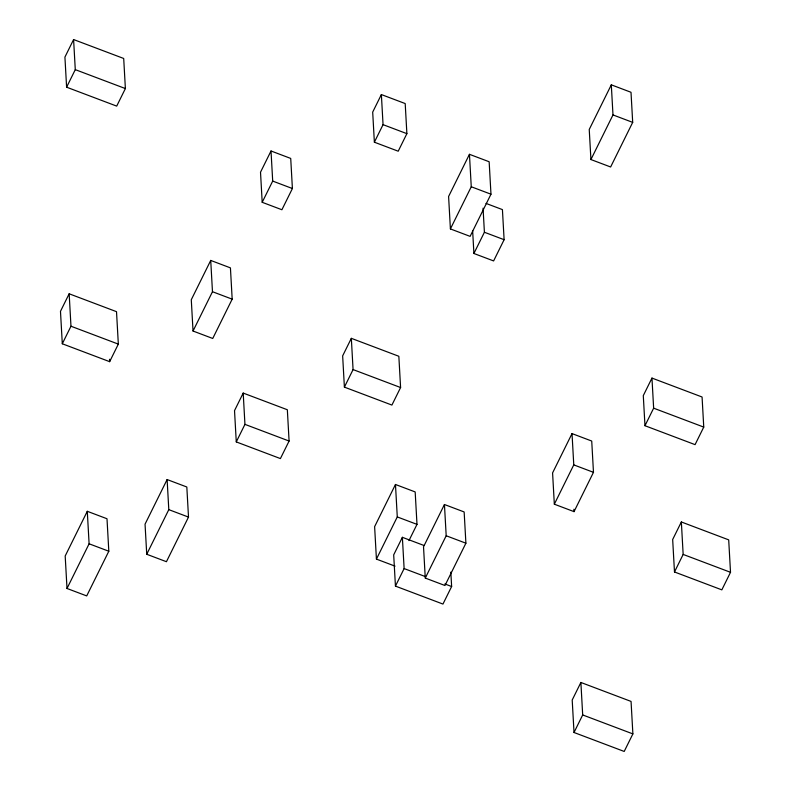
<?xml version="1.0" encoding="UTF-8"?>
<svg xmlns="http://www.w3.org/2000/svg" width="791" height="791" viewBox="0 0 791 791"><rect width="100%" height="100%" fill="white"/><g stroke="black" fill="none" stroke-linecap="round" stroke-linejoin="round"><path stroke-width="1.19" d="M73.593 39.55L64.921 57.1L66.602 87.188L116.702 106.113L125.383 88.562L123.703 58.475L73.593 39.55L75.283 69.638L66.602 87.188M69.163 293.787L60.482 311.328L62.301 343.778L109.652 361.665L118.334 344.115L116.514 311.674L69.163 293.787L70.972 326.228L62.301 343.778M210.722 260.427L191.284 299.74L193.034 331.024L212.739 338.469L232.178 299.156L230.428 267.872L210.722 260.427L212.472 291.711L193.034 331.024M87.287 511.302L65.188 555.994L67.008 588.474L86.713 595.92L108.812 551.228L107.003 518.748L87.287 511.302L89.106 543.793L67.008 588.474M271.016 150.982L260.516 172.211L262.197 202.308L281.903 209.744L292.403 188.525L290.722 158.427L271.016 150.982L272.697 181.08L262.197 202.308M167.119 479.554L145.05 524.166L146.731 554.264L166.436 561.709L188.505 517.087L186.824 486.999L167.119 479.554L168.799 509.641L146.731 554.264M381.371 94.564L372.69 112.114L374.37 142.202L398.209 151.21L406.881 133.659L405.2 103.562L381.371 94.564L383.052 124.652L374.37 142.202M243.203 393.078L234.522 410.628L236.272 441.912L280.41 458.582L289.091 441.042L287.341 409.748L243.203 393.078L244.943 424.362L236.272 441.912M351.333 338.33L342.651 355.881L344.392 387.125L391.911 405.071L400.592 387.531L398.842 356.276L351.333 338.33L353.073 369.585L344.392 387.125M469.449 154.314L448.596 196.484L450.405 228.925L470.111 236.371L490.974 194.2L489.154 161.75L469.449 154.314L471.258 186.755L450.405 228.925M486.01 203.406L502.423 209.605L504.114 239.703L493.614 260.931L473.908 253.486L484.408 232.257L483.054 208.181M408.967 540.599L416.995 524.374L415.176 491.933L395.47 484.488L374.618 526.658L376.427 559.108L395.035 566.138M376.427 559.108L397.28 516.928L395.47 484.488M611.305 84.835L589.236 129.457L590.926 159.545L610.632 166.99L632.691 122.368L631.01 92.28L611.305 84.835L612.985 114.922L590.926 159.545M423.867 545.434L402.372 537.316L393.691 554.867L395.441 586.111L442.96 604.067L451.631 586.517L450.83 572.091M395.441 586.111L404.122 568.571L402.372 537.316M444.443 504.51L423.521 546.818L425.271 578.073L444.977 585.508L465.899 543.199L464.149 511.955L444.443 504.51L446.193 535.754L425.271 578.073M572.022 433.597L552.583 472.909L554.333 504.193L574.039 511.639L593.477 472.326L591.727 441.042L572.022 433.597L573.772 464.881L554.333 504.193M651.962 378.078L643.291 395.629L644.972 425.716L695.071 444.641L703.753 427.091L702.072 397.003L651.962 378.078L653.643 408.176L644.972 425.716M580.881 682.465L572.2 700.015L574.019 732.496L624.198 751.45L632.879 733.9L631.06 701.419L580.881 682.465L582.69 714.945L574.019 732.496M681.348 521.971L672.666 539.521L674.486 571.972L721.837 589.859L730.518 572.308L728.699 539.867L681.348 521.971L683.157 554.422L674.486 571.972M612.985 114.922L632.691 122.368M383.052 124.652L406.881 133.659M471.258 186.755L490.974 194.2M75.283 69.638L125.383 88.562M484.408 232.257L504.114 239.703M272.697 181.08L292.403 188.525M653.643 408.176L703.753 427.091M212.472 291.711L232.178 299.156M353.073 369.585L400.592 387.531M573.772 464.881L593.477 472.326M683.157 554.422L730.518 572.308M70.972 326.228L118.334 344.115M244.943 424.362L289.091 441.042M397.28 516.928L416.995 524.374M446.193 535.754L465.899 543.199M404.122 568.571L425.617 576.688M444.849 583.946L451.631 586.517M168.799 509.641L188.505 517.087M582.69 714.945L632.879 733.9M89.106 543.793L108.812 551.228M573.9 509.226L574.039 511.639M472.632 230.616L473.908 253.486M109.524 359.262L109.652 361.665"/></g></svg>
